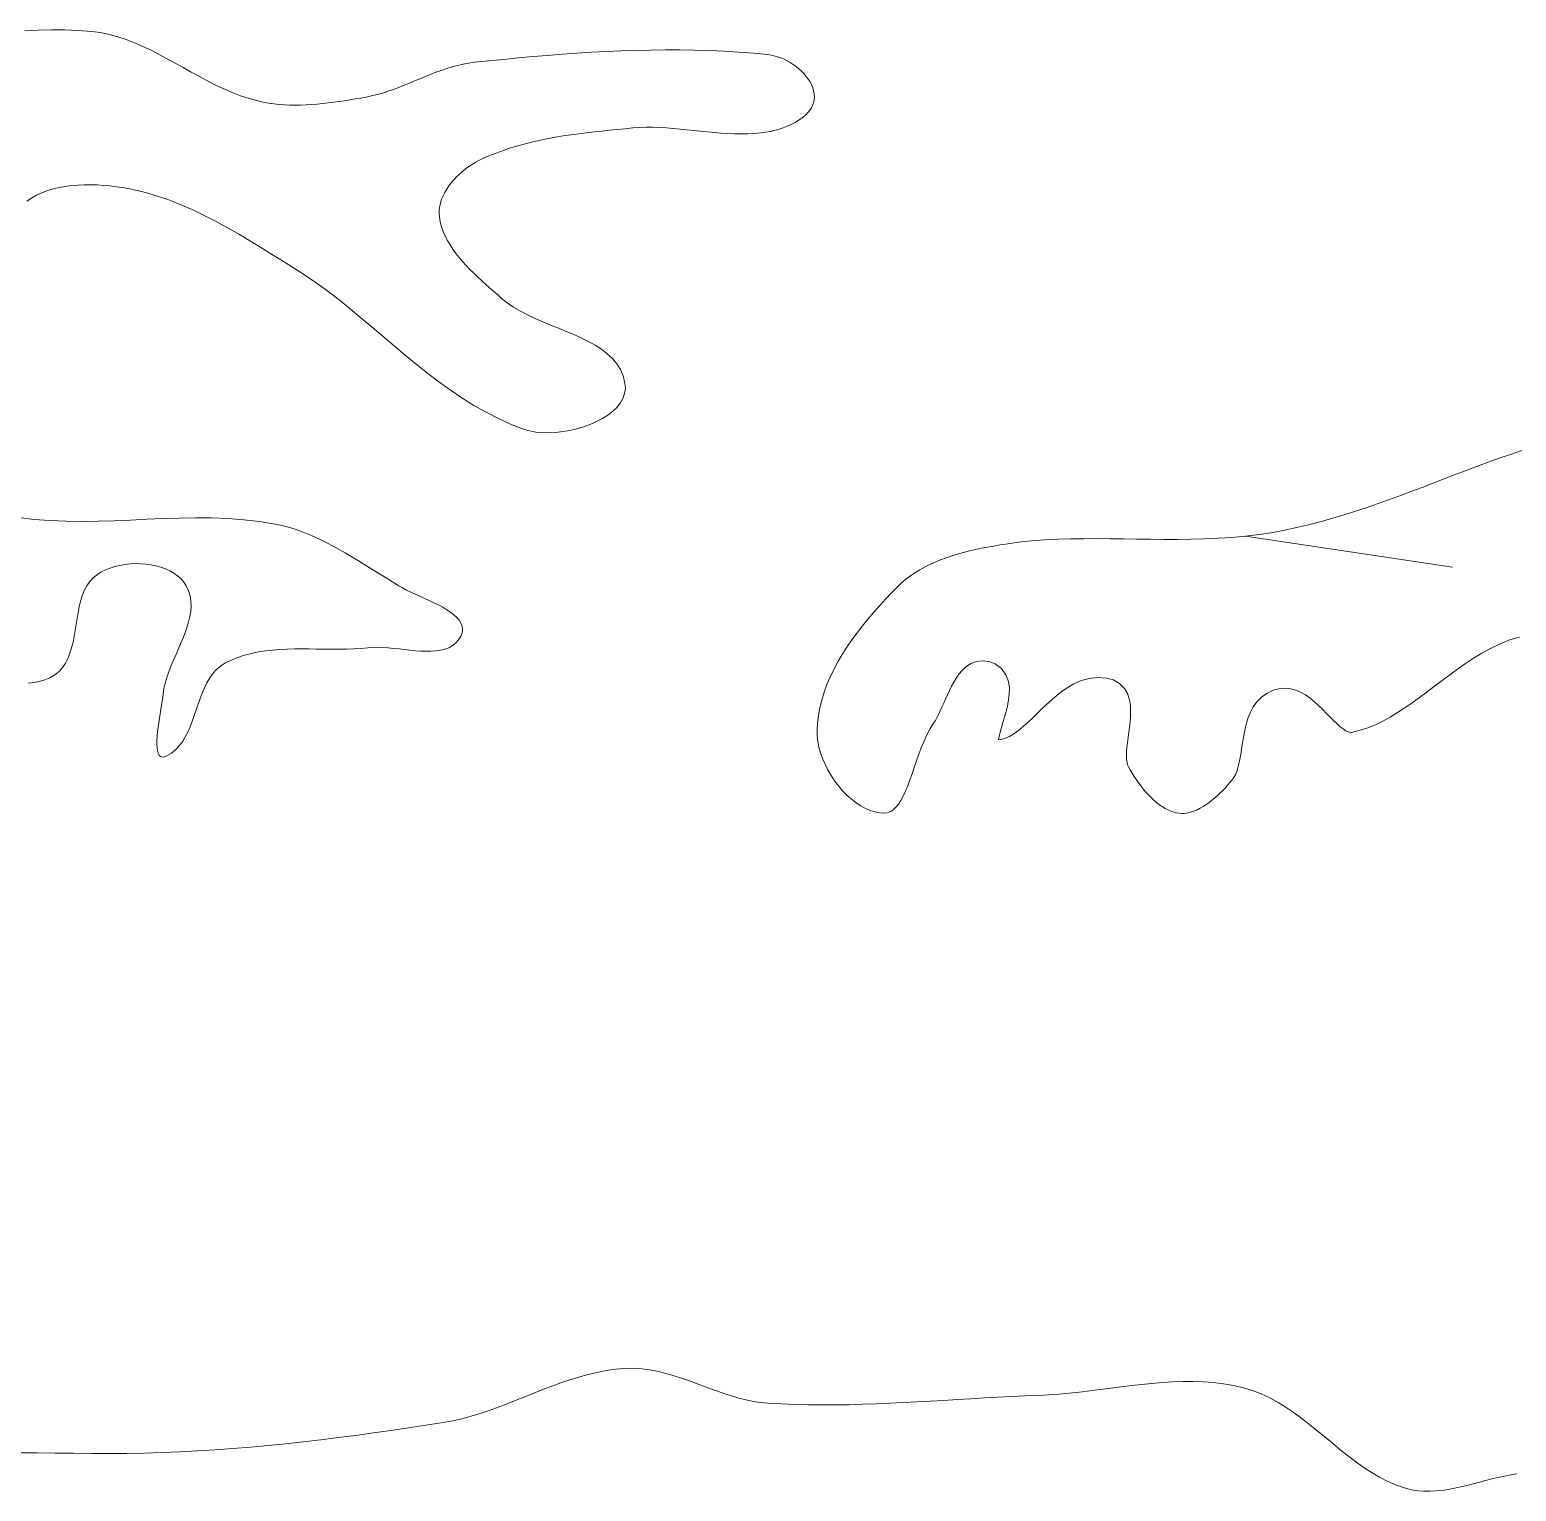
# Model space of a CAD drawing. Header units: inches. Extents: x -12 to 23, y -13.2 to 21.7.
# Drawn here: x 2.06 to 5.312, y -12.725 to -9.528 of the extents above; entities that cross this region are included whole.
import ezdxf

# ---------------------------------------------------------------- set-up
doc = ezdxf.new("R2010")
doc.units = ezdxf.units.IN
doc.header["$MEASUREMENT"] = 0
doc.layers.get('0').update_dxf_attribs({"lineweight": 0})

msp = doc.modelspace()

# ---------------------------------------------------------------- linework, layer by layer
at = {"color": 7, "linetype": 'Continuous', "lineweight": 0}
for p, q in [((5.2745, -10.4655), (5.2504, -10.4742)), ((5.2991, -10.4569), (5.2745, -10.4655)), ((5.3238, -10.4482), (5.2991, -10.4569)), ((5.1782, -10.5012), (5.154, -10.5104)), ((5.2023, -10.492), (5.1782, -10.5012)), ((5.2264, -10.483), (5.2023, -10.492)), ((5.2504, -10.4742), (5.2264, -10.483)), ((5.1056, -10.529), (5.0812, -10.5382)), ((5.1298, -10.5197), (5.1056, -10.529)), ((5.154, -10.5104), (5.1298, -10.5197)), ((5.0076, -10.5651), (4.9829, -10.5736)), ((5.0323, -10.5563), (5.0076, -10.5651)), ((5.0568, -10.5473), (5.0323, -10.5563)), ((5.0812, -10.5382), (5.0568, -10.5473)), ((4.9077, -10.5973), (4.8824, -10.6044)), ((4.9329, -10.5898), (4.9077, -10.5973)), ((4.958, -10.5818), (4.9329, -10.5898)), ((4.9829, -10.5736), (4.958, -10.5818)), ((4.779, -10.6275), (4.7492, -10.6321)), ((4.8052, -10.6226), (4.779, -10.6275)), ((4.8311, -10.6171), (4.8052, -10.6226)), ((4.8569, -10.611), (4.8311, -10.6171)), ((4.8824, -10.6044), (4.8569, -10.611)), ((4.142, -10.6623), (4.1288, -10.6651)), ((4.1553, -10.6597), (4.142, -10.6623)), ((4.1686, -10.6573), (4.1553, -10.6597)), ((4.1819, -10.655), (4.1686, -10.6573)), ((4.195, -10.653), (4.1819, -10.655)), ((4.2231, -10.6492), (4.195, -10.653)), ((4.2512, -10.6463), (4.2231, -10.6492)), ((4.2795, -10.6441), (4.2512, -10.6463)), ((4.308, -10.6426), (4.2795, -10.6441)), ((4.3366, -10.6417), (4.308, -10.6426)), ((4.3654, -10.6413), (4.3366, -10.6417)), ((4.3943, -10.6412), (4.3654, -10.6413)), ((4.4234, -10.6414), (4.3943, -10.6412)), ((4.4526, -10.6417), (4.4234, -10.6414)), ((4.4819, -10.6421), (4.4526, -10.6417)), ((4.5114, -10.6426), (4.4819, -10.6421)), ((4.5409, -10.6428), (4.5114, -10.6426)), ((4.5705, -10.6429), (4.5409, -10.6428)), ((4.6001, -10.6426), (4.5705, -10.6429)), ((4.6299, -10.6418), (4.6001, -10.6426)), ((4.6597, -10.6405), (4.6299, -10.6418)), ((4.6895, -10.6385), (4.6597, -10.6405)), ((4.7194, -10.6358), (4.6895, -10.6385)), ((4.7492, -10.6321), (4.7194, -10.6358)), ((4.0404, -10.6926), (4.0288, -10.6978)), ((4.0523, -10.6877), (4.0404, -10.6926)), ((4.0645, -10.6832), (4.0523, -10.6877)), ((4.077, -10.679), (4.0645, -10.6832)), ((4.0897, -10.6751), (4.077, -10.679)), ((4.1026, -10.6715), (4.0897, -10.6751)), ((4.1156, -10.6682), (4.1026, -10.6715)), ((4.1288, -10.6651), (4.1156, -10.6682)), ((3.9863, -10.7226), (3.9767, -10.7298)), ((3.9963, -10.7158), (3.9863, -10.7226)), ((4.0067, -10.7094), (3.9963, -10.7158)), ((4.0176, -10.7035), (4.0067, -10.7094)), ((4.0288, -10.6978), (4.0176, -10.7035)), ((3.9457, -10.7591), (3.9324, -10.773)), ((3.9588, -10.7458), (3.9457, -10.7591)), ((3.9676, -10.7375), (3.9588, -10.7458)), ((3.9767, -10.7298), (3.9676, -10.7375)), ((3.9193, -10.7872), (3.9064, -10.8017)), ((3.9324, -10.773), (3.9193, -10.7872)), ((3.8938, -10.8166), (3.8815, -10.8317)), ((3.9064, -10.8017), (3.8938, -10.8166)), ((3.8697, -10.8471), (3.8583, -10.8628)), ((3.8815, -10.8317), (3.8697, -10.8471)), ((5.3068, -10.8595), (5.3184, -10.8569)), ((3.8475, -10.8786), (3.8372, -10.8947)), ((3.8583, -10.8628), (3.8475, -10.8786)), ((5.2181, -10.9028), (5.2364, -10.8917)), ((5.2364, -10.8917), (5.2554, -10.8813)), ((5.2554, -10.8813), (5.2749, -10.8718)), ((5.2749, -10.8718), (5.2954, -10.8632)), ((5.2954, -10.8632), (5.3068, -10.8595)), ((3.8277, -10.911), (3.8189, -10.9274)), ((3.8372, -10.8947), (3.8277, -10.911)), ((4.0996, -10.9295), (4.1079, -10.9218)), ((4.1079, -10.9218), (4.118, -10.9151)), ((4.118, -10.9151), (4.1302, -10.9103)), ((4.1302, -10.9103), (4.1438, -10.9085)), ((4.1438, -10.9085), (4.1577, -10.9103)), ((4.1577, -10.9103), (4.1715, -10.9154)), ((4.1715, -10.9154), (4.1853, -10.9252)), ((5.1829, -10.9267), (5.2003, -10.9145)), ((5.2003, -10.9145), (5.2181, -10.9028)), ((3.811, -10.9439), (3.8038, -10.9606)), ((3.8189, -10.9274), (3.811, -10.9439)), ((4.0763, -10.9642), (4.0813, -10.9551)), ((4.0813, -10.9551), (4.0866, -10.9462)), ((4.0866, -10.9462), (4.0927, -10.9377)), ((4.0927, -10.9377), (4.0996, -10.9295)), ((4.1853, -10.9252), (4.1955, -10.9389)), ((4.1955, -10.9389), (4.2009, -10.9537)), ((4.2009, -10.9537), (4.2029, -10.9679)), ((4.3441, -10.9589), (4.3601, -10.9518)), ((4.3601, -10.9518), (4.3774, -10.9469)), ((4.3774, -10.9469), (4.3959, -10.9448)), ((4.3959, -10.9448), (4.4154, -10.9461)), ((4.4154, -10.9461), (4.4303, -10.9501)), ((4.4303, -10.9501), (4.444, -10.958)), ((5.1327, -10.9641), (5.1492, -10.9516)), ((5.1492, -10.9516), (5.1659, -10.939)), ((5.1659, -10.939), (5.1829, -10.9267)), ((3.7977, -10.9774), (3.7924, -10.9942)), ((3.8038, -10.9606), (3.7977, -10.9774)), ((4.0633, -10.992), (4.0674, -10.9827)), ((4.0674, -10.9827), (4.0718, -10.9734)), ((4.0718, -10.9734), (4.0763, -10.9642)), ((4.2027, -10.9814), (4.2011, -10.9944)), ((4.2029, -10.9679), (4.2027, -10.9814)), ((4.2897, -10.9989), (4.3022, -10.9879)), ((4.3022, -10.9879), (4.3153, -10.9773)), ((4.3153, -10.9773), (4.3292, -10.9675)), ((4.3292, -10.9675), (4.3441, -10.9589)), ((4.444, -10.958), (4.4547, -10.969)), ((4.4547, -10.969), (4.4617, -10.9816)), ((4.4617, -10.9816), (4.4657, -10.9942)), ((4.7441, -10.9983), (4.754, -10.9882)), ((4.754, -10.9882), (4.7659, -10.9797)), ((4.7659, -10.9797), (4.7799, -10.973)), ((4.7799, -10.973), (4.7951, -10.969)), ((4.7951, -10.969), (4.8107, -10.9685)), ((4.8107, -10.9685), (4.8253, -10.9712)), ((4.8253, -10.9712), (4.8385, -10.9762)), ((4.8385, -10.9762), (4.8502, -10.9827)), ((4.8502, -10.9827), (4.8608, -10.9901)), ((5.0842, -11.0002), (5.1002, -10.9885)), ((5.1002, -10.9885), (5.1164, -10.9764)), ((5.1164, -10.9764), (5.1327, -10.9641)), ((3.7882, -11.0111), (3.7851, -11.028)), ((3.7924, -10.9942), (3.7882, -11.0111)), ((4.048, -11.026), (4.0517, -11.0182)), ((4.0517, -11.0182), (4.0554, -11.0099)), ((4.0554, -11.0099), (4.0593, -11.001)), ((4.0593, -11.001), (4.0633, -10.992)), ((4.1956, -11.0194), (4.1923, -11.0315)), ((4.1986, -11.007), (4.1956, -11.0194)), ((4.2011, -10.9944), (4.1986, -11.007)), ((4.2548, -11.0325), (4.2661, -11.0215)), ((4.2661, -11.0215), (4.2777, -11.0102)), ((4.2777, -11.0102), (4.2897, -10.9989)), ((4.4657, -10.9942), (4.4676, -11.0065)), ((4.4676, -11.0065), (4.4681, -11.0184)), ((4.4681, -11.0184), (4.4677, -11.0302)), ((4.7252, -11.0326), (4.73, -11.0209)), ((4.73, -11.0209), (4.7362, -11.0093)), ((4.7362, -11.0093), (4.7441, -10.9983)), ((4.8608, -10.9901), (4.8705, -10.9982)), ((4.8705, -10.9982), (4.8796, -11.0066)), ((4.8796, -11.0066), (4.8883, -11.0151)), ((4.8883, -11.0151), (4.8966, -11.0236)), ((5.036, -11.0315), (5.0521, -11.0218)), ((5.0521, -11.0218), (5.0681, -11.0114)), ((5.0681, -11.0114), (5.0842, -11.0002)), ((3.7831, -11.045), (3.7822, -11.0619)), ((3.7851, -11.028), (3.7831, -11.045)), ((4.0298, -11.0568), (4.0373, -11.0449)), ((4.0373, -11.0449), (4.0411, -11.0389)), ((4.0411, -11.0389), (4.0445, -11.033)), ((4.0445, -11.033), (4.048, -11.026)), ((4.1856, -11.0543), (4.1828, -11.0647)), ((4.1889, -11.0432), (4.1856, -11.0543)), ((4.1923, -11.0315), (4.1889, -11.0432)), ((4.2225, -11.061), (4.233, -11.0525)), ((4.233, -11.0525), (4.2437, -11.0429)), ((4.2437, -11.0429), (4.2548, -11.0325)), ((4.4654, -11.0534), (4.4639, -11.0649)), ((4.4668, -11.0419), (4.4654, -11.0534)), ((4.4677, -11.0302), (4.4668, -11.0419)), ((4.7185, -11.0563), (4.7215, -11.0445)), ((4.7215, -11.0445), (4.7252, -11.0326)), ((4.8966, -11.0236), (4.9045, -11.0318)), ((4.9045, -11.0318), (4.9122, -11.0396)), ((4.9122, -11.0396), (4.9196, -11.0466)), ((4.9196, -11.0466), (4.9266, -11.0527)), ((4.9266, -11.0527), (4.9331, -11.0576)), ((4.987, -11.0549), (5.0035, -11.0482)), ((5.0035, -11.0482), (5.0198, -11.0404)), ((5.0198, -11.0404), (5.036, -11.0315)), ((3.7822, -11.0619), (3.7826, -11.0733)), ((3.7826, -11.0733), (3.784, -11.085)), ((3.784, -11.085), (3.7864, -11.0971)), ((4.0103, -11.0985), (4.0162, -11.0843)), ((4.0162, -11.0843), (4.0226, -11.0703)), ((4.0226, -11.0703), (4.0298, -11.0568)), ((4.1806, -11.0739), (4.1792, -11.0813)), ((4.1792, -11.0813), (4.1854, -11.0805)), ((4.1828, -11.0647), (4.1806, -11.0739)), ((4.1854, -11.0805), (4.1938, -11.078)), ((4.1938, -11.078), (4.2028, -11.0739)), ((4.2028, -11.0739), (4.2124, -11.0682)), ((4.2124, -11.0682), (4.2225, -11.061)), ((4.4624, -11.0762), (4.461, -11.0871)), ((4.4639, -11.0649), (4.4624, -11.0762)), ((4.7124, -11.0914), (4.7141, -11.0798)), ((4.7141, -11.0798), (4.7161, -11.0682)), ((4.7161, -11.0682), (4.7185, -11.0563)), ((4.9331, -11.0576), (4.9388, -11.0613)), ((4.9388, -11.0613), (4.9437, -11.0636)), ((4.9437, -11.0636), (4.9474, -11.0647)), ((4.9474, -11.0647), (4.9504, -11.065)), ((4.9504, -11.065), (4.9542, -11.0646)), ((4.9542, -11.0646), (4.9703, -11.0605)), ((4.9703, -11.0605), (4.987, -11.0549)), ((3.7864, -11.0971), (3.7899, -11.1095)), ((3.7899, -11.1095), (3.7943, -11.1221)), ((3.9998, -11.1273), (4.0049, -11.1129)), ((4.0049, -11.1129), (4.0103, -11.0985)), ((4.4592, -11.1074), (4.459, -11.1164)), ((4.459, -11.1164), (4.4594, -11.1244)), ((4.4599, -11.0976), (4.4592, -11.1074)), ((4.461, -11.0871), (4.4599, -11.0976)), ((4.7071, -11.1238), (4.709, -11.1135)), ((4.709, -11.1135), (4.7107, -11.1026)), ((4.7107, -11.1026), (4.7124, -11.0914)), ((3.7943, -11.1221), (3.7997, -11.1347)), ((3.7997, -11.1347), (3.8059, -11.1471)), ((3.8059, -11.1471), (3.8129, -11.1593)), ((3.9901, -11.1554), (3.9949, -11.1415)), ((3.9949, -11.1415), (3.9998, -11.1273)), ((4.4594, -11.1244), (4.4603, -11.1309)), ((4.4603, -11.1309), (4.4616, -11.136)), ((4.4616, -11.136), (4.4637, -11.1407)), ((4.4637, -11.1407), (4.4672, -11.147)), ((4.4672, -11.147), (4.4715, -11.1543)), ((4.6971, -11.1577), (4.7001, -11.1506)), ((4.7001, -11.1506), (4.7027, -11.1425)), ((4.7027, -11.1425), (4.7051, -11.1336)), ((4.7051, -11.1336), (4.7071, -11.1238)), ((3.8129, -11.1593), (3.8207, -11.171)), ((3.8207, -11.171), (3.8291, -11.1822)), ((3.8291, -11.1822), (3.8381, -11.1928)), ((3.9756, -11.1935), (3.9805, -11.1816)), ((3.9805, -11.1816), (3.9854, -11.1688)), ((3.9854, -11.1688), (3.9901, -11.1554)), ((4.4715, -11.1543), (4.4761, -11.1616)), ((4.4761, -11.1616), (4.4808, -11.1689)), ((4.4808, -11.1689), (4.4858, -11.176)), ((4.4858, -11.176), (4.491, -11.183)), ((4.491, -11.183), (4.4964, -11.1897)), ((4.6747, -11.1867), (4.6802, -11.1807)), ((4.6802, -11.1807), (4.6854, -11.1747)), ((4.6854, -11.1747), (4.6898, -11.1694)), ((4.6898, -11.1694), (4.6938, -11.1636)), ((4.6938, -11.1636), (4.6971, -11.1577)), ((3.8381, -11.1928), (3.8475, -11.2025)), ((3.8475, -11.2025), (3.8574, -11.2114)), ((3.8574, -11.2114), (3.8675, -11.2192)), ((3.9601, -11.2221), (3.9654, -11.2139)), ((3.9654, -11.2139), (3.9706, -11.2043)), ((3.9706, -11.2043), (3.9756, -11.1935)), ((4.4964, -11.1897), (4.5019, -11.1962)), ((4.5019, -11.1962), (4.5076, -11.2025)), ((4.5076, -11.2025), (4.5134, -11.2084)), ((4.5134, -11.2084), (4.5194, -11.2139)), ((4.5194, -11.2139), (4.5254, -11.219)), ((4.6391, -11.219), (4.6453, -11.2143)), ((4.6453, -11.2143), (4.6514, -11.2092)), ((4.6514, -11.2092), (4.6575, -11.2039)), ((4.6575, -11.2039), (4.6634, -11.1983)), ((4.6634, -11.1983), (4.6691, -11.1926)), ((4.6691, -11.1926), (4.6747, -11.1867)), ((3.8675, -11.2192), (3.8778, -11.226)), ((3.8778, -11.226), (3.8881, -11.2316)), ((3.8881, -11.2316), (3.8984, -11.236)), ((3.8984, -11.236), (3.9086, -11.2391)), ((3.9086, -11.2391), (3.9186, -11.241)), ((3.9186, -11.241), (3.9281, -11.2416)), ((3.9281, -11.2416), (3.9348, -11.241)), ((3.9348, -11.241), (3.9401, -11.2395)), ((3.9401, -11.2395), (3.945, -11.2372)), ((3.945, -11.2372), (3.9498, -11.2336)), ((3.9498, -11.2336), (3.9549, -11.2287)), ((3.9549, -11.2287), (3.9601, -11.2221)), ((4.5254, -11.219), (4.5315, -11.2236)), ((4.5315, -11.2236), (4.5376, -11.2278)), ((4.5376, -11.2278), (4.5438, -11.2314)), ((4.5438, -11.2314), (4.55, -11.2346)), ((4.55, -11.2346), (4.5561, -11.2372)), ((4.5561, -11.2372), (4.5623, -11.2393)), ((4.5623, -11.2393), (4.5685, -11.2409)), ((4.5685, -11.2409), (4.5746, -11.2419)), ((4.5746, -11.2419), (4.58, -11.2423)), ((4.58, -11.2423), (4.5853, -11.2422)), ((4.5853, -11.2422), (4.5908, -11.2415)), ((4.5908, -11.2415), (4.5964, -11.2404)), ((4.5964, -11.2404), (4.6022, -11.2388)), ((4.6022, -11.2388), (4.6082, -11.2367)), ((4.6082, -11.2367), (4.6142, -11.2341)), ((4.6142, -11.2341), (4.6204, -11.231)), ((4.6204, -11.231), (4.6266, -11.2274)), ((4.6266, -11.2274), (4.6329, -11.2234)), ((4.6329, -11.2234), (4.6391, -11.219))]:
    msp.add_line(p, q, dxfattribs=at)
at = {"color": 30, "linetype": 'Continuous', "lineweight": 0, "true_color": 0xff7e00}
msp.add_line((4.7194, -10.6358), (5.1719, -10.7034), dxfattribs=at)
at = {"color": 7, "linetype": 'Continuous', "lineweight": 0}
for points in [[(2.0538, -9.9033), (2.0642, -9.8962), (2.0753, -9.8899), (2.087, -9.8845), (2.0992, -9.8799), (2.1119, -9.8761), (2.1249, -9.873), (2.1382, -9.8706), (2.1519, -9.8688), (2.1657, -9.8677), (2.1796, -9.8671), (2.1936, -9.867), (2.2077, -9.8675), (2.2216, -9.8684), (2.2355, -9.8697), (2.2492, -9.8713), (2.2626, -9.8734), (2.2758, -9.8756), (2.2886, -9.8782), (2.3073, -9.8825), (2.3259, -9.8876), (2.3442, -9.8932), (2.3624, -9.8995), (2.3804, -9.9064), (2.3982, -9.9137), (2.4158, -9.9215), (2.4333, -9.9298), (2.4507, -9.9385), (2.4679, -9.9475), (2.4851, -9.9568), (2.502, -9.9663), (2.5189, -9.9761), (2.5357, -9.9861), (2.5525, -9.9962), (2.5691, -10.0064), (2.5857, -10.0166), (2.6022, -10.0269), (2.6187, -10.0371), (2.6351, -10.0473), (2.6612, -10.064), (2.6868, -10.0816), (2.712, -10.1), (2.7367, -10.1191), (2.7612, -10.1387), (2.7854, -10.1587), (2.8095, -10.1789), (2.8335, -10.1993), (2.8575, -10.2196), (2.8816, -10.2398), (2.9058, -10.2596), (2.9303, -10.279), (2.955, -10.2979), (2.9801, -10.316), (3.0056, -10.3333), (3.0316, -10.3496), (3.0583, -10.3648), (3.0855, -10.3787), (3.1135, -10.3913), (3.1423, -10.4023), (3.1543, -10.4057), (3.1674, -10.408), (3.1813, -10.4093), (3.1958, -10.4096), (3.2108, -10.4088), (3.226, -10.4071), (3.2414, -10.4045), (3.2566, -10.4009), (3.2716, -10.3965), (3.286, -10.3913), (3.2998, -10.3853), (3.3127, -10.3785), (3.3246, -10.371), (3.3352, -10.3628), (3.3444, -10.354), (3.3519, -10.3445), (3.3577, -10.3344), (3.3614, -10.3237), (3.363, -10.3125), (3.3621, -10.3008), (3.3582, -10.2854), (3.3521, -10.2714), (3.3442, -10.2587), (3.3345, -10.2471), (3.3233, -10.2366), (3.3107, -10.227), (3.2969, -10.2181), (3.2822, -10.2099), (3.2665, -10.2022), (3.2503, -10.1948), (3.2336, -10.1878), (3.2166, -10.1808), (3.1994, -10.1739), (3.1824, -10.1669), (3.1656, -10.1596), (3.1492, -10.1519), (3.1335, -10.1437), (3.1185, -10.1349), (3.1045, -10.1253), (3.0916, -10.1149), (3.0832, -10.1074), (3.066, -10.0922), (3.0573, -10.0844), (3.0485, -10.0766), (3.0399, -10.0686), (3.0314, -10.0604), (3.023, -10.0522), (3.0149, -10.0437), (3.007, -10.0351), (2.9995, -10.0264), (2.9924, -10.0174), (2.9858, -10.0082), (2.9796, -9.9988), (2.974, -9.9892), (2.969, -9.9794), (2.9647, -9.9693), (2.9611, -9.9589), (2.9583, -9.9483), (2.9564, -9.9374), (2.9557, -9.9296), (2.9559, -9.9218), (2.9569, -9.914), (2.9587, -9.9063), (2.9612, -9.8987), (2.9643, -9.8912), (2.968, -9.8838), (2.9723, -9.8766), (2.977, -9.8696), (2.9823, -9.8627), (2.988, -9.8561), (2.994, -9.8497), (3.0003, -9.8436), (3.0069, -9.8378), (3.0137, -9.8323), (3.0207, -9.8272), (3.0278, -9.8224), (3.035, -9.818), (3.0422, -9.8141), (3.0493, -9.8106), (3.0647, -9.8038), (3.0803, -9.7976), (3.0961, -9.7918), (3.112, -9.7865), (3.1281, -9.7817), (3.1444, -9.7773), (3.1608, -9.7732), (3.1773, -9.7696), (3.1938, -9.7662), (3.2105, -9.7631), (3.2273, -9.7603), (3.2441, -9.7578), (3.2609, -9.7555), (3.2778, -9.7533), (3.2947, -9.7514), (3.3116, -9.7495), (3.3285, -9.7478), (3.3454, -9.7461), (3.3622, -9.7445), (3.379, -9.7429), (3.3938, -9.7419), (3.4085, -9.7414), (3.4233, -9.7414), (3.4382, -9.7418), (3.453, -9.7427), (3.4679, -9.7438), (3.4827, -9.7452), (3.4976, -9.7467), (3.5124, -9.7483), (3.5273, -9.7499), (3.5422, -9.7515), (3.557, -9.7529), (3.5718, -9.7541), (3.5866, -9.7551), (3.6014, -9.7558), (3.6162, -9.756), (3.6309, -9.7557), (3.6456, -9.7549), (3.6603, -9.7535), (3.6749, -9.7514), (3.6812, -9.7502), (3.6878, -9.7487), (3.6946, -9.7469), (3.7014, -9.7448), (3.7083, -9.7425), (3.7152, -9.7398), (3.7219, -9.7369), (3.7286, -9.7337), (3.735, -9.7303), (3.7412, -9.7265), (3.7471, -9.7226), (3.7526, -9.7183), (3.7577, -9.7138), (3.7623, -9.709), (3.7663, -9.704), (3.7698, -9.6988), (3.7725, -9.6933), (3.7746, -9.6875), (3.7759, -9.6815), (3.7763, -9.6753), (3.7759, -9.6685), (3.7747, -9.6617), (3.7728, -9.655), (3.7701, -9.6485), (3.7669, -9.6421), (3.763, -9.6359), (3.7586, -9.6299), (3.7537, -9.6241), (3.7484, -9.6186), (3.7427, -9.6134), (3.7366, -9.6085), (3.7303, -9.6039), (3.7237, -9.5996), (3.7169, -9.5958), (3.71, -9.5924), (3.7029, -9.5894), (3.6959, -9.5869), (3.6888, -9.5848), (3.6818, -9.5833), (3.6749, -9.5823), (3.6429, -9.5793), (3.6108, -9.5769), (3.5788, -9.575), (3.5467, -9.5736), (3.5145, -9.5726), (3.4824, -9.5721), (3.4502, -9.572), (3.418, -9.5724), (3.3858, -9.5731), (3.3536, -9.5742), (3.3214, -9.5756), (3.2892, -9.5773), (3.257, -9.5793), (3.2249, -9.5815), (3.1927, -9.584), (3.1606, -9.5867), (3.1285, -9.5896), (3.0964, -9.5927), (3.0644, -9.5959), (3.0324, -9.5992), (3.0201, -9.6009), (3.008, -9.6031), (2.9959, -9.6059), (2.984, -9.6091), (2.9722, -9.6128), (2.9604, -9.6168), (2.9487, -9.6211), (2.937, -9.6256), (2.9254, -9.6303), (2.9138, -9.6351), (2.9022, -9.6399), (2.8906, -9.6448), (2.8789, -9.6495), (2.8673, -9.6541), (2.8556, -9.6585), (2.8438, -9.6626), (2.8319, -9.6665), (2.82, -9.6699), (2.8079, -9.6729), (2.7958, -9.6753), (2.7841, -9.6774), (2.7723, -9.6794), (2.7605, -9.6814), (2.7487, -9.6833), (2.7368, -9.6851), (2.7249, -9.6867), (2.7129, -9.6882), (2.701, -9.6896), (2.689, -9.6907), (2.6771, -9.6916), (2.6651, -9.6923), (2.6532, -9.6927), (2.6413, -9.6929), (2.6294, -9.6927), (2.6175, -9.6922), (2.6057, -9.6913), (2.594, -9.69), (2.5823, -9.6884), (2.5706, -9.6863), (2.5591, -9.6838), (2.5401, -9.6786), (2.5214, -9.6724), (2.503, -9.6653), (2.4848, -9.6574), (2.4668, -9.6489), (2.4489, -9.6398), (2.4312, -9.6304), (2.4136, -9.6207), (2.396, -9.6109), (2.3784, -9.601), (2.3609, -9.5913), (2.3432, -9.5819), (2.3255, -9.5729), (2.3076, -9.5644), (2.2896, -9.5565), (2.2713, -9.5494), (2.2528, -9.5433), (2.2341, -9.5382), (2.215, -9.5342), (2.1956, -9.5316), (2.1664, -9.5293), (2.1373, -9.5281), (2.1081, -9.5279), (2.0789, -9.5286), (2.0498, -9.5302)], [(2.057, -10.957), (2.0695, -10.9559), (2.0816, -10.9536), (2.0933, -10.9502), (2.1045, -10.9454), (2.1153, -10.939), (2.1244, -10.9317), (2.1321, -10.9232), (2.1385, -10.9137), (2.1439, -10.9032), (2.1483, -10.892), (2.1519, -10.8802), (2.1549, -10.8679), (2.1574, -10.8551), (2.1596, -10.8422), (2.1617, -10.829), (2.1638, -10.8159), (2.166, -10.803), (2.1685, -10.7902), (2.1715, -10.7779), (2.1752, -10.7661), (2.1796, -10.7549), (2.185, -10.7445), (2.1914, -10.735), (2.1991, -10.7266), (2.2083, -10.7193), (2.2168, -10.7141), (2.226, -10.7095), (2.2359, -10.7056), (2.2463, -10.7023), (2.2571, -10.6997), (2.2682, -10.6978), (2.2796, -10.6965), (2.291, -10.6959), (2.3026, -10.696), (2.314, -10.6967), (2.3253, -10.6982), (2.3363, -10.7004), (2.3469, -10.7033), (2.3571, -10.707), (2.3667, -10.7113), (2.3756, -10.7165), (2.3838, -10.7224), (2.3911, -10.729), (2.3974, -10.7364), (2.4027, -10.7446), (2.4076, -10.7553), (2.4109, -10.7663), (2.4127, -10.7774), (2.4132, -10.7887), (2.4124, -10.8002), (2.4106, -10.8118), (2.4078, -10.8235), (2.4042, -10.8354), (2.4, -10.8474), (2.3953, -10.8594), (2.3902, -10.8716), (2.3849, -10.8837), (2.3796, -10.896), (2.3743, -10.9082), (2.3692, -10.9205), (2.3645, -10.9327), (2.3602, -10.9449), (2.3567, -10.9571), (2.3538, -10.9692), (2.352, -10.9813), (2.3511, -10.9885), (2.3499, -10.9966), (2.3485, -11.0053), (2.347, -11.0146), (2.3455, -11.0242), (2.3439, -11.0341), (2.3424, -11.0442), (2.3411, -11.0541), (2.34, -11.0639), (2.3391, -11.0733), (2.3386, -11.0823), (2.3385, -11.0906), (2.3389, -11.0981), (2.3398, -11.1047), (2.3413, -11.1103), (2.3435, -11.1146), (2.3465, -11.1175), (2.3502, -11.1189), (2.3549, -11.1186), (2.3604, -11.1166), (2.3705, -11.1105), (2.3794, -11.1032), (2.3873, -11.0948), (2.3943, -11.0854), (2.4005, -11.0751), (2.406, -11.0642), (2.411, -11.0526), (2.4156, -11.0406), (2.42, -11.0284), (2.4242, -11.0159), (2.4285, -11.0035), (2.4328, -10.9912), (2.4374, -10.9791), (2.4423, -10.9674), (2.4478, -10.9563), (2.4539, -10.9459), (2.4608, -10.9363), (2.4685, -10.9276), (2.4773, -10.92), (2.4872, -10.9137), (2.5012, -10.9068), (2.5156, -10.901), (2.5303, -10.8962), (2.5452, -10.8922), (2.5604, -10.8891), (2.5758, -10.8867), (2.5914, -10.885), (2.6072, -10.8838), (2.6231, -10.883), (2.6392, -10.8826), (2.6553, -10.8825), (2.6715, -10.8826), (2.6877, -10.8828), (2.7039, -10.8831), (2.7201, -10.8832), (2.7363, -10.8832), (2.7524, -10.883), (2.7684, -10.8824), (2.7843, -10.8814), (2.8, -10.8799), (2.8104, -10.8791), (2.8213, -10.8789), (2.8326, -10.8793), (2.8442, -10.8801), (2.856, -10.8812), (2.8679, -10.8825), (2.8799, -10.8838), (2.8919, -10.8851), (2.9037, -10.8863), (2.9154, -10.8871), (2.9268, -10.8876), (2.9378, -10.8875), (2.9483, -10.8868), (2.9584, -10.8854), (2.9678, -10.8831), (2.9766, -10.8798), (2.9845, -10.8754), (2.9916, -10.8698), (2.9977, -10.8629), (3.0029, -10.8545), (3.0057, -10.8469), (3.0067, -10.8396), (3.0059, -10.8327), (3.0035, -10.826), (2.9997, -10.8197), (2.9945, -10.8135), (2.9881, -10.8077), (2.9808, -10.802), (2.9726, -10.7966), (2.9636, -10.7914), (2.9541, -10.7863), (2.9442, -10.7813), (2.934, -10.7765), (2.9237, -10.7718), (2.9134, -10.7672), (2.9033, -10.7626), (2.8935, -10.7581), (2.8842, -10.7536), (2.8755, -10.7491), (2.8676, -10.7446), (2.8547, -10.7367), (2.8417, -10.7287), (2.8288, -10.7206), (2.8158, -10.7124), (2.8029, -10.7042), (2.7898, -10.696), (2.7768, -10.688), (2.7636, -10.68), (2.7504, -10.6722), (2.7371, -10.6646), (2.7237, -10.6573), (2.7102, -10.6502), (2.6966, -10.6435), (2.6829, -10.6372), (2.669, -10.6312), (2.655, -10.6258), (2.6408, -10.6208), (2.6264, -10.6164), (2.6119, -10.6126), (2.5971, -10.6094), (2.5628, -10.6037), (2.5282, -10.5998), (2.4933, -10.5973), (2.4581, -10.596), (2.4228, -10.5958), (2.3873, -10.5964), (2.3517, -10.5975), (2.3161, -10.5989), (2.2806, -10.6005), (2.245, -10.6019), (2.2096, -10.603), (2.1744, -10.6034), (2.1393, -10.6031), (2.1045, -10.6017), (2.0701, -10.599), (2.0359, -10.5949)], [(5.3128, -12.687), (5.2992, -12.6891), (5.2855, -12.6918), (5.2718, -12.6948), (5.2581, -12.6981), (5.2444, -12.7017), (5.2308, -12.7053), (5.2171, -12.7089), (5.2035, -12.7124), (5.1899, -12.7156), (5.1763, -12.7186), (5.1628, -12.7211), (5.1493, -12.7231), (5.1359, -12.7245), (5.1225, -12.7251), (5.1092, -12.7249), (5.0959, -12.7238), (5.0827, -12.7217), (5.0696, -12.7184), (5.0499, -12.7117), (5.0309, -12.7035), (5.0124, -12.6941), (4.9944, -12.6836), (4.9768, -12.6721), (4.9596, -12.6599), (4.9426, -12.647), (4.9259, -12.6337), (4.9093, -12.6201), (4.8927, -12.6064), (4.8761, -12.5928), (4.8594, -12.5793), (4.8426, -12.5662), (4.8256, -12.5536), (4.8082, -12.5418), (4.7905, -12.5308), (4.7724, -12.5208), (4.7537, -12.512), (4.7345, -12.5046), (4.7146, -12.4986), (4.6928, -12.4938), (4.6709, -12.4901), (4.6488, -12.4875), (4.6267, -12.4859), (4.6045, -12.4851), (4.5822, -12.4852), (4.5598, -12.486), (4.5373, -12.4874), (4.5148, -12.4893), (4.4923, -12.4915), (4.4697, -12.4941), (4.4471, -12.4969), (4.4245, -12.4999), (4.4018, -12.5028), (4.3792, -12.5057), (4.3566, -12.5084), (4.334, -12.5108), (4.3115, -12.5129), (4.289, -12.5145), (4.2666, -12.5155), (4.237, -12.5166), (4.2074, -12.5179), (4.1778, -12.5194), (4.1482, -12.521), (4.1186, -12.5227), (4.089, -12.5245), (4.0594, -12.5262), (4.0298, -12.528), (4.0002, -12.5297), (3.9706, -12.5312), (3.941, -12.5327), (3.9114, -12.5339), (3.8818, -12.5349), (3.8522, -12.5357), (3.8227, -12.5361), (3.7931, -12.5362), (3.7635, -12.536), (3.734, -12.5353), (3.7044, -12.5341), (3.6749, -12.5324), (3.6589, -12.5309), (3.643, -12.5284), (3.6272, -12.5252), (3.6115, -12.5212), (3.5959, -12.5167), (3.5803, -12.5117), (3.5648, -12.5064), (3.5494, -12.5008), (3.5339, -12.4951), (3.5185, -12.4894), (3.5031, -12.4838), (3.4876, -12.4784), (3.4722, -12.4733), (3.4567, -12.4687), (3.4411, -12.4646), (3.4255, -12.4612), (3.4098, -12.4585), (3.394, -12.4568), (3.3781, -12.456), (3.3621, -12.4564), (3.3415, -12.4582), (3.3211, -12.4611), (3.301, -12.465), (3.2809, -12.4697), (3.261, -12.4753), (3.2413, -12.4814), (3.2216, -12.4882), (3.202, -12.4953), (3.1824, -12.5028), (3.1629, -12.5105), (3.1434, -12.5182), (3.1239, -12.526), (3.1043, -12.5337), (3.0847, -12.5411), (3.0651, -12.5482), (3.0453, -12.5548), (3.0254, -12.5609), (3.0054, -12.5663), (2.9852, -12.571), (2.9648, -12.5747), (2.9267, -12.5807), (2.8885, -12.5865), (2.8502, -12.5922), (2.8119, -12.5976), (2.7736, -12.6029), (2.7352, -12.6078), (2.6968, -12.6126), (2.6584, -12.617), (2.6199, -12.6212), (2.5814, -12.625), (2.5429, -12.6285), (2.5043, -12.6317), (2.4658, -12.6345), (2.4272, -12.6369), (2.3886, -12.6389), (2.35, -12.6405), (2.3114, -12.6417), (2.2728, -12.6424), (2.2342, -12.6426), (2.1956, -12.6423), (2.1557, -12.6419), (2.1157, -12.6415), (2.0756, -12.6412), (2.0354, -12.6407)]]:
    msp.add_lwpolyline(points, dxfattribs=at)

doc.saveas('drawing.dxf')
